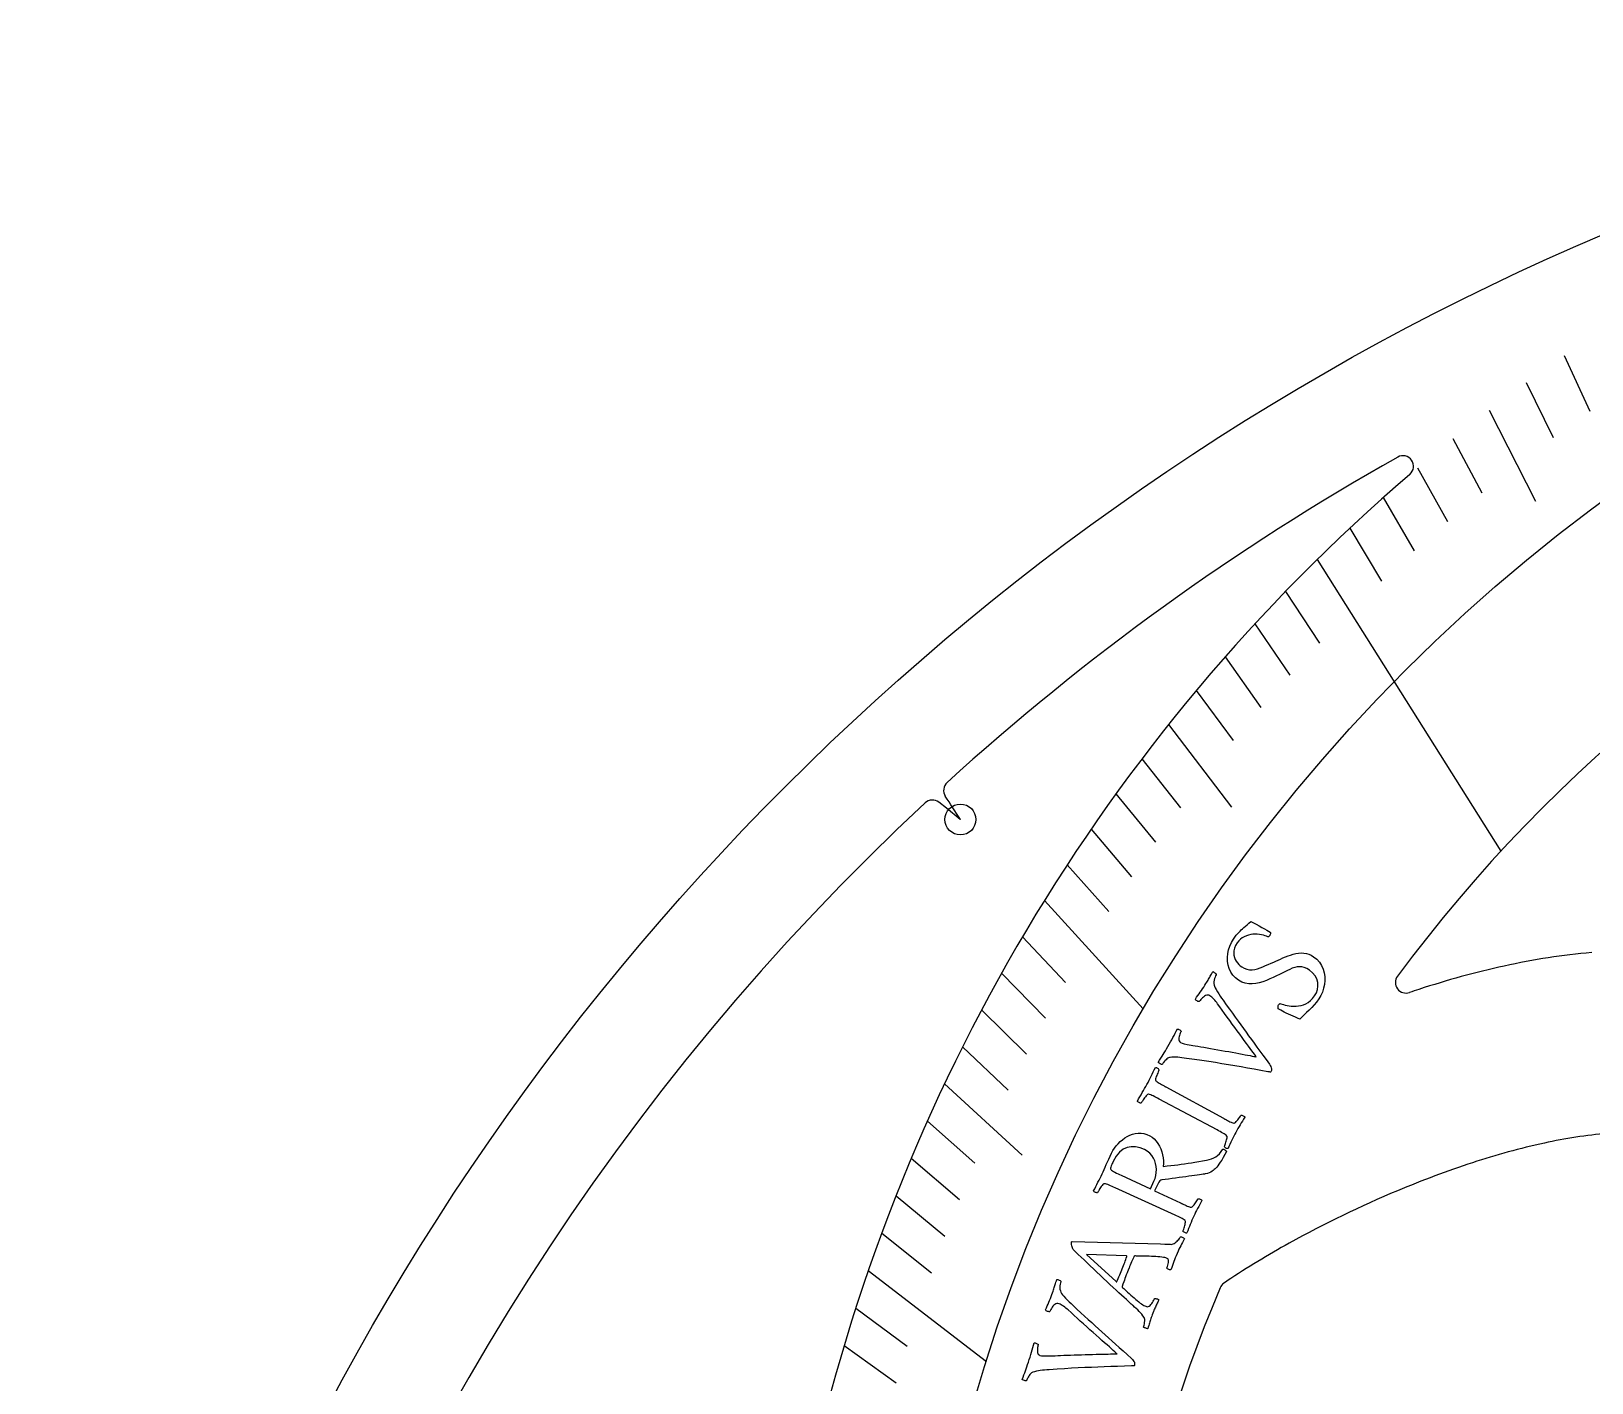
# Model space of a CAD drawing. Header units: millimetres. Extents: x -61 to 61, y -61 to 61.
# Drawn here: x -60.75 to -23.95, y 28.89 to 60.75 of the extents above; entities that cross this region are included whole.
import ezdxf

# ---------------------------------------------------------------- set-up
doc = ezdxf.new("R2010")
doc.units = ezdxf.units.MM
for name, color, linetype in [('CUT_INNER', 6, 'Continuous'), ('CUT_OUTER', 1, 'Continuous'), ('ENGRAVE', 7, 'Continuous'), ('ENGRAVE_FINE', 8, 'Continuous'), ('TEXT', 5, 'Continuous')]:
    doc.layers.add(name, color=color, linetype=linetype)

msp = doc.modelspace()

# ---------------------------------------------------------------- linework, layer by layer
at = {"layer": 'CUT_INNER'}
for points in [[(-38.8377, 42.17), (-38.8415, 42.1727), (-39.1685, 42.4336), (-39.3444, 42.574)], [(-32.5477, 31.2932), (-32.554, 31.2887), (-32.6294, 31.2341)]]:
    msp.add_lwpolyline(points, dxfattribs=at)
for centre, radius, start, end in [((0, 17.3599), 35.4926, 24.83716, 143.49318), ((-0.023, 0.0316), 58.144, 119.351331, 132.296152), ((-28.4006, 50.4938), 0.25, 310.60742, 119.35547), ((-0.0033, 17.3617), 43.3865, 130.59956, 167.86038), ((-38.9833, 42.8546), 0.25, 132.36328, 212.95761), ((-549.0432, -287.9834), 607.7096, 32.9068539, 32.9684868), ((-0.0014, 0.0004), 58.1816, 132.98636, 190.254717), ((-39.5004, 42.3785), 0.25, 51.41739, 133.06641), ((-22.6897, 23.9928), 15.0912, 94.78015, 98.70385), ((-21.3101, 17.5369), 21.6938, 102.52028, 108.02957), ((-22.0966, 20.7442), 18.3923, 98.99847, 102.29429), ((-28.3272, 38.3268), 0.25, 143.61328, 289.26284), ((-26.475, 33.2293), 5.1736, 107.42723, 110.00235), ((-22.6878, 23.8931), 10.9113, 94.66161, 102.58626), ((-21.3067, 17.5035), 17.4484, 102.44053, 108.20815), ((-19.5112, 11.9459), 23.2888, 108.1319, 112.77694), ((-18.5267, 9.5184), 25.9081, 112.70602, 118.98595), ((-20.783, 13.5255), 21.3096, 118.90015, 123.50998), ((-0.0034, 17.3605), 35.4893, 157.17395, 182.72063), ((-32.4828, 31.0317), 0.25, 125.92651, 157.32422)]:
    msp.add_arc(centre, radius, start, end, dxfattribs=at)
at = {"layer": 'CUT_OUTER'}
msp.add_circle((0, 0), 60.75, dxfattribs=at)
at = {"layer": 'ENGRAVE'}
for points in [[(-30.4248, 48.2959), (-26.0931, 41.4198)], [(-36.8574, 40.2563), (-34.5233, 37.707)], [(-41.0089, 31.5366), (-38.2235, 29.3945)]]:
    msp.add_lwpolyline(points, dxfattribs=at)
for centre, radius in [((0, 17.3597), 40.0734), ((-38.8367, 42.1689), 0.3645)]:
    msp.add_circle(centre, radius, dxfattribs=at)
at = {"layer": 'ENGRAVE_FINE'}
for points in [[(-24.5962, 53.1053), (-23.9898, 51.7961)], [(-25.4913, 52.4725), (-24.8601, 51.1732)], [(-26.3663, 51.8203), (-25.2727, 49.6709)], [(-27.2208, 51.1495), (-26.5404, 49.871)], [(-28.0542, 50.4608), (-27.3495, 49.1933)], [(-28.8662, 49.7551), (-28.1375, 48.499)], [(-29.6565, 49.0332), (-28.9039, 47.7889)], [(-31.1708, 47.5441), (-30.3712, 46.3246)], [(-31.8943, 46.7786), (-31.0716, 45.5719)], [(-32.5952, 46.0001), (-31.7496, 44.8067)], [(-33.2732, 45.2095), (-32.405, 44.0298)], [(-33.9283, 44.4076), (-32.4428, 42.4633)], [(-34.5603, 43.5952), (-33.6476, 42.4439)], [(-35.1692, 42.7731), (-34.2347, 41.6365)], [(-35.7551, 41.9421), (-34.7989, 40.8205)], [(-36.3178, 41.1029), (-35.3404, 39.9967)], [(-37.374, 39.4029), (-36.3549, 38.3286)], [(-37.8676, 38.5437), (-36.8282, 37.4857)], [(-38.3385, 37.6792), (-37.279, 36.638)], [(-38.7866, 36.8101), (-37.7074, 35.7859)], [(-39.2122, 35.9372), (-37.3791, 34.2572)], [(-39.6154, 35.061), (-38.4978, 34.0718)], [(-39.9965, 34.1822), (-38.8601, 33.2111)], [(-40.3556, 33.3015), (-39.2009, 32.3486)], [(-40.693, 32.4194), (-39.5202, 31.4851)], [(-41.3037, 30.6535), (-40.0959, 29.7572)], [(-41.5774, 29.7708), (-40.3527, 28.8938)]]:
    msp.add_lwpolyline(points, dxfattribs=at)
at = {"layer": 'TEXT'}
for points in [[(-32.3951, 39.3501), (-32.362, 39.3974), (-32.3303, 39.4395), (-32.3001, 39.4765), (-32.2714, 39.5083), (-32.2428, 39.5373), (-32.213, 39.5661), (-32.1819, 39.5945), (-32.1496, 39.6227), (-32.1148, 39.6525), (-32.0763, 39.6859), (-32.0341, 39.7229), (-31.9881, 39.7634), (-31.9234, 39.7316), (-31.8585, 39.698), (-31.7933, 39.6628), (-31.7279, 39.6259), (-31.6666, 39.5903), (-31.6138, 39.5593), (-31.5696, 39.5328), (-31.5338, 39.5107), (-31.5268, 39.5055), (-31.5232, 39.4974), (-31.5231, 39.4865), (-31.5263, 39.4727), (-31.5314, 39.4584), (-31.5365, 39.446), (-31.5418, 39.4354), (-31.5473, 39.4266), (-31.5553, 39.4168), (-31.564, 39.4092), (-31.5734, 39.4038), (-31.5836, 39.4006), (-31.6155, 39.4159), (-31.6518, 39.4296), (-31.6927, 39.4417), (-31.7381, 39.4522), (-31.7863, 39.4602), (-31.8359, 39.4646), (-31.8868, 39.4655), (-31.9391, 39.4628), (-31.9915, 39.4559), (-32.0429, 39.4441), (-32.0935, 39.4275), (-32.143, 39.406), (-32.1902, 39.3789), (-32.2336, 39.3453), (-32.2731, 39.3052), (-32.3088, 39.2587), (-32.3467, 39.1956), (-32.3733, 39.1349), (-32.3886, 39.0766), (-32.3927, 39.0208), (-32.3879, 38.9678), (-32.3763, 38.918), (-32.3582, 38.8714), (-32.3334, 38.828), (-32.3042, 38.7883), (-32.2727, 38.753), (-32.2389, 38.7219), (-32.2028, 38.6952), (-32.1421, 38.6608), (-32.0811, 38.638), (-32.0197, 38.6267), (-31.9579, 38.6268), (-31.8957, 38.6354), (-31.833, 38.6499), (-31.7696, 38.6701), (-31.7056, 38.6961), (-31.6411, 38.7249), (-31.576, 38.7534), (-31.5105, 38.7817), (-31.4443, 38.8098), (-31.3945, 38.8322), (-31.3421, 38.8556), (-31.2872, 38.88), (-31.2299, 38.9055), (-31.1707, 38.9305), (-31.1106, 38.9536), (-31.0495, 38.9747), (-30.9874, 38.9938), (-30.925, 39.0091), (-30.8627, 39.0187), (-30.8007, 39.0226), (-30.739, 39.0209), (-30.6782, 39.012), (-30.6192, 38.9946), (-30.5619, 38.9687), (-30.5064, 38.9342), (-30.4322, 38.8734), (-30.3706, 38.8049), (-30.3216, 38.7286), (-30.285, 38.6447), (-30.2601, 38.5563), (-30.2464, 38.4663), (-30.2437, 38.3749), (-30.2521, 38.282), (-30.2709, 38.1902), (-30.2995, 38.1024), (-30.3379, 38.0183), (-30.3862, 37.9379), (-30.4379, 37.8659), (-30.4928, 37.798), (-30.5509, 37.7341), (-30.6122, 37.6742), (-30.6732, 37.6175), (-30.7301, 37.5632), (-30.783, 37.5114), (-30.8319, 37.4621), (-30.8837, 37.4832), (-30.9366, 37.5058), (-30.9908, 37.53), (-31.0462, 37.5557), (-31.1004, 37.5816), (-31.1509, 37.6062), (-31.1979, 37.6296), (-31.2412, 37.6516), (-31.2787, 37.6712), (-31.3081, 37.6868), (-31.3296, 37.6987), (-31.3429, 37.7067), (-31.3452, 37.7196), (-31.3465, 37.7328), (-31.3468, 37.7462), (-31.3462, 37.7597), (-31.3443, 37.7731), (-31.3409, 37.7857), (-31.336, 37.7976), (-31.3297, 37.8089), (-31.3197, 37.8204), (-31.3079, 37.8269), (-31.2945, 37.8284), (-31.2793, 37.8248), (-31.2516, 37.8151), (-31.2181, 37.8053), (-31.179, 37.7953), (-31.1341, 37.7851), (-31.0849, 37.7763), (-31.0329, 37.7706), (-30.978, 37.7679), (-30.9203, 37.7682), (-30.8615, 37.7731), (-30.8031, 37.7843), (-30.7453, 37.8019), (-30.688, 37.8257), (-30.6324, 37.8576), (-30.5799, 37.8994), (-30.5304, 37.9511), (-30.4837, 38.0128), (-30.443, 38.0858), (-30.4173, 38.1625), (-30.4066, 38.2429), (-30.4109, 38.3271), (-30.432, 38.41), (-30.4719, 38.4866), (-30.5306, 38.5568), (-30.6081, 38.6206), (-30.6698, 38.6582), (-30.7295, 38.6839), (-30.7872, 38.6978), (-30.843, 38.6997), (-30.8981, 38.6928), (-30.9539, 38.6799), (-31.0102, 38.6611), (-31.0672, 38.6364), (-31.1255, 38.6081), (-31.1857, 38.5784), (-31.2478, 38.5473), (-31.3119, 38.5149), (-31.3858, 38.4802), (-31.4622, 38.4455), (-31.541, 38.4108), (-31.6221, 38.376), (-31.7046, 38.3448), (-31.7875, 38.3207), (-31.8709, 38.3038), (-31.9548, 38.294), (-32.0379, 38.2947), (-32.1191, 38.3094), (-32.1985, 38.338), (-32.2758, 38.3807), (-32.3506, 38.4373), (-32.4129, 38.5016), (-32.4627, 38.5736), (-32.4998, 38.6534), (-32.525, 38.7382), (-32.5387, 38.8253), (-32.5411, 38.9148), (-32.532, 39.0064), (-32.5123, 39.0975), (-32.4829, 39.1852), (-32.4439, 39.2694), (-32.3951, 39.3501)], [(-33.9423, 36.8177), (-33.9119, 36.8714), (-33.8824, 36.9245), (-33.854, 36.9772), (-33.8266, 37.0293), (-33.7996, 37.0808), (-33.7727, 37.1318), (-33.7457, 37.1822), (-33.7187, 37.232), (-33.7091, 37.2302), (-33.6971, 37.2255), (-33.6828, 37.218), (-33.666, 37.2077), (-33.6505, 37.1968), (-33.6398, 37.1872), (-33.6339, 37.1791), (-33.6329, 37.1724), (-33.6376, 37.1633), (-33.6439, 37.1491), (-33.6518, 37.13), (-33.6612, 37.1058), (-33.6704, 37.0791), (-33.6777, 37.052), (-33.6829, 37.0246), (-33.6861, 36.9969), (-33.6853, 36.9709), (-33.6782, 36.9486), (-33.665, 36.93), (-33.6455, 36.915), (-33.6108, 36.8999), (-33.558, 36.8843), (-33.4872, 36.8681), (-33.3984, 36.8514), (-33.3518, 36.8435), (-33.298, 36.8344), (-33.2371, 36.8242), (-33.169, 36.8127), (-33.0956, 36.8002), (-33.0186, 36.7868), (-32.9381, 36.7726), (-32.8539, 36.7576), (-32.768, 36.7421), (-32.682, 36.7268), (-32.5959, 36.7115), (-32.5097, 36.6963), (-32.4253, 36.6813), (-32.3445, 36.6666), (-32.2672, 36.6523), (-32.1934, 36.6383), (-32.1248, 36.6251), (-32.0627, 36.6131), (-32.0072, 36.6023), (-31.9584, 36.5926), (-31.918, 36.5846), (-31.8879, 36.5788), (-31.8683, 36.5752), (-31.8589, 36.5738), (-31.8668, 36.5853), (-31.8815, 36.6057), (-31.9029, 36.6352), (-31.9312, 36.6737), (-31.965, 36.7195), (-32.0032, 36.771), (-32.0458, 36.8283), (-32.0928, 36.8914), (-32.1431, 36.9592), (-32.1959, 37.0304), (-32.2511, 37.1053), (-32.3087, 37.1838), (-32.3676, 37.2644), (-32.4269, 37.3457), (-32.4865, 37.4278), (-32.5465, 37.5105), (-32.6057, 37.5924), (-32.663, 37.672), (-32.7184, 37.7492), (-32.772, 37.824), (-32.7924, 37.852), (-32.814, 37.8797), (-32.8369, 37.9071), (-32.8611, 37.9342), (-32.8854, 37.9594), (-32.9086, 37.981), (-32.9307, 37.9991), (-32.9518, 38.0137), (-32.9771, 38.0258), (-33.0028, 38.0303), (-33.0288, 38.0273), (-33.0552, 38.0168), (-33.0809, 38.0015), (-33.1052, 37.9841), (-33.128, 37.9646), (-33.1493, 37.943), (-33.1681, 37.922), (-33.1833, 37.9042), (-33.1948, 37.8895), (-33.2027, 37.878), (-33.2113, 37.8754), (-33.2227, 37.8767), (-33.2368, 37.882), (-33.2536, 37.8912), (-33.2698, 37.9024), (-33.282, 37.9133), (-33.2903, 37.9241), (-33.2945, 37.9347), (-33.2656, 37.9777), (-33.2372, 38.0193), (-33.2093, 38.0595), (-33.1819, 38.0983), (-33.1547, 38.1372), (-33.1272, 38.1777), (-33.0996, 38.2197), (-33.0716, 38.2633), (-33.049, 38.2992), (-33.0291, 38.3313), (-33.0118, 38.3596), (-32.9971, 38.3841), (-32.984, 38.4067), (-32.9711, 38.4292), (-32.9586, 38.4516), (-32.9463, 38.474), (-32.9335, 38.4975), (-32.919, 38.5234), (-32.9029, 38.5518), (-32.8853, 38.5827), (-32.8757, 38.5803), (-32.8639, 38.5747), (-32.8497, 38.5658), (-32.8332, 38.5537), (-32.8179, 38.5412), (-32.8077, 38.5314), (-32.8023, 38.5243), (-32.802, 38.5197), (-32.8093, 38.5061), (-32.8188, 38.485), (-32.8304, 38.4562), (-32.844, 38.4199), (-32.8556, 38.3803), (-32.861, 38.3416), (-32.8602, 38.3039), (-32.8533, 38.2672), (-32.8436, 38.2389), (-32.8273, 38.2032), (-32.8044, 38.1601), (-32.7747, 38.1098), (-32.7418, 38.0569), (-32.7088, 38.0061), (-32.6759, 37.9574), (-32.643, 37.9107), (-32.5666, 37.8029), (-32.4932, 37.6999), (-32.4228, 37.6016), (-32.3553, 37.508), (-32.29, 37.4175), (-32.2259, 37.3286), (-32.1629, 37.2413), (-32.1012, 37.1554), (-32.0393, 37.0697), (-31.9761, 36.9825), (-31.9115, 36.8939), (-31.8455, 36.8039), (-31.7771, 36.7107), (-31.7052, 36.6124), (-31.6297, 36.509), (-31.5506, 36.4007), (-31.5305, 36.371), (-31.5155, 36.3437), (-31.5056, 36.3187), (-31.5008, 36.2959), (-31.5, 36.2751), (-31.5022, 36.2557), (-31.5072, 36.2379), (-31.5151, 36.2215), (-31.5191, 36.2177), (-31.5255, 36.216), (-31.5342, 36.2161), (-31.5452, 36.2182), (-31.5568, 36.2209), (-31.5669, 36.2227), (-31.5757, 36.2237), (-31.5831, 36.2238), (-31.7502, 36.2542), (-31.9119, 36.2833), (-32.068, 36.3109), (-32.2187, 36.3372), (-32.3672, 36.3627), (-32.5172, 36.3881), (-32.6685, 36.4132), (-32.8212, 36.4381), (-32.9788, 36.463), (-33.1448, 36.4881), (-33.3191, 36.5134), (-33.5019, 36.5387), (-33.5579, 36.5465), (-33.6115, 36.5532), (-33.6624, 36.5586), (-33.7109, 36.5628), (-33.7576, 36.5653), (-33.8033, 36.5659), (-33.8479, 36.5645), (-33.8916, 36.561), (-33.9097, 36.5579), (-33.9284, 36.5507), (-33.9479, 36.5394), (-33.968, 36.5241), (-33.9878, 36.5065), (-34.0063, 36.4884), (-34.0234, 36.4698), (-34.0392, 36.4507), (-34.0531, 36.4325), (-34.0647, 36.4166), (-34.0739, 36.403), (-34.0807, 36.3917), (-34.0843, 36.3917), (-34.0931, 36.3953), (-34.1072, 36.4023), (-34.1265, 36.4128), (-34.1458, 36.4238), (-34.1597, 36.4324), (-34.1684, 36.4387), (-34.1717, 36.4425), (-34.139, 36.4968), (-34.1088, 36.546), (-34.0811, 36.5903), (-34.0559, 36.6295), (-34.0308, 36.6688), (-34.0035, 36.7132), (-33.974, 36.7629), (-33.9423, 36.8177)], [(-34.4393, 35.9238), (-34.413, 35.9733), (-34.3876, 36.0224), (-34.363, 36.0712), (-34.3394, 36.1196), (-34.3158, 36.1683), (-34.2913, 36.218), (-34.266, 36.2686), (-34.2398, 36.3201), (-34.2288, 36.3216), (-34.2164, 36.3199), (-34.2027, 36.315), (-34.1876, 36.3067), (-34.1733, 36.297), (-34.1621, 36.2876), (-34.1538, 36.2784), (-34.1486, 36.2696), (-34.1551, 36.2571), (-34.1634, 36.2401), (-34.1733, 36.2184), (-34.185, 36.1922), (-34.197, 36.1639), (-34.2079, 36.1362), (-34.2176, 36.1089), (-34.2263, 36.0821), (-34.2324, 36.0579), (-34.2345, 36.038), (-34.2326, 36.0226), (-34.2267, 36.0117), (-34.2116, 35.9975), (-34.1935, 35.9831), (-34.1724, 35.9685), (-34.1482, 35.9535), (-34.1219, 35.9382), (-34.0942, 35.9224), (-34.0651, 35.9062), (-34.0348, 35.8896), (-34.0299, 35.8869), (-34.025, 35.8842), (-34.0201, 35.8815), (-34.0152, 35.8789), (-34.0103, 35.8762), (-34.0054, 35.8735), (-34.0005, 35.8709), (-33.9956, 35.8682), (-32.6331, 35.1264), (-32.6282, 35.1238), (-32.6233, 35.1211), (-32.6184, 35.1184), (-32.6135, 35.1158), (-32.6086, 35.1131), (-32.6037, 35.1104), (-32.5988, 35.1078), (-32.5939, 35.1051), (-32.5635, 35.0887), (-32.5345, 35.0733), (-32.5067, 35.0588), (-32.4803, 35.0453), (-32.4554, 35.0335), (-32.4322, 35.0238), (-32.4107, 35.0164), (-32.3909, 35.0112), (-32.3798, 35.0125), (-32.3666, 35.0189), (-32.3511, 35.0303), (-32.3334, 35.0467), (-32.3148, 35.0663), (-32.2968, 35.0872), (-32.2794, 35.1095), (-32.2626, 35.1331), (-32.2474, 35.1556), (-32.235, 35.1744), (-32.2255, 35.1895), (-32.2187, 35.2009), (-32.2086, 35.2009), (-32.1966, 35.1986), (-32.1828, 35.1939), (-32.167, 35.1869), (-32.152, 35.1784), (-32.1404, 35.1696), (-32.1323, 35.1602), (-32.1276, 35.1505), (-32.157, 35.1048), (-32.1855, 35.0599), (-32.2133, 35.016), (-32.2402, 34.9728), (-32.2665, 34.9296), (-32.2926, 34.8854), (-32.3182, 34.8403), (-32.3435, 34.7941), (-32.3675, 34.7487), (-32.3911, 34.7026), (-32.4142, 34.6557), (-32.4368, 34.608), (-32.4592, 34.5597), (-32.4815, 34.5108), (-32.5037, 34.4614), (-32.5259, 34.4114), (-32.5366, 34.41), (-32.5489, 34.4116), (-32.5627, 34.4164), (-32.578, 34.4243), (-32.5925, 34.4336), (-32.6041, 34.4426), (-32.6126, 34.4513), (-32.6182, 34.4598), (-32.6123, 34.4717), (-32.6049, 34.488), (-32.596, 34.5086), (-32.5856, 34.5337), (-32.5751, 34.5608), (-32.5659, 34.588), (-32.558, 34.615), (-32.5515, 34.642), (-32.5472, 34.6663), (-32.5463, 34.6854), (-32.5487, 34.6992), (-32.5544, 34.7078), (-32.5724, 34.7249), (-32.5941, 34.742), (-32.6194, 34.7593), (-32.6483, 34.7767), (-32.6798, 34.7944), (-32.7125, 34.8125), (-32.7466, 34.8311), (-32.7821, 34.8501), (-34.1507, 35.5803), (-34.1864, 35.5992), (-34.2211, 35.6173), (-34.2549, 35.6347), (-34.2878, 35.6513), (-34.3192, 35.666), (-34.3482, 35.6775), (-34.3749, 35.6858), (-34.3994, 35.6911), (-34.4111, 35.6914), (-34.4246, 35.6853), (-34.44, 35.6728), (-34.4572, 35.6538), (-34.4752, 35.6311), (-34.4928, 35.6074), (-34.5102, 35.5827), (-34.5273, 35.557), (-34.5428, 35.5328), (-34.5554, 35.5126), (-34.5651, 35.4964), (-34.572, 35.4841), (-34.5822, 35.4836), (-34.5944, 35.4854), (-34.6084, 35.4896), (-34.6244, 35.4962), (-34.6396, 35.5043), (-34.6513, 35.513), (-34.6595, 35.5224), (-34.6642, 35.5324), (-34.6354, 35.583), (-34.6066, 35.6329), (-34.5778, 35.6823), (-34.5488, 35.731), (-34.5203, 35.7794), (-34.4925, 35.8277), (-34.4655, 35.8758), (-34.4393, 35.9238)], [(-35.272, 34.3055), (-35.2416, 34.3627), (-35.2061, 34.4184), (-35.1656, 34.4727), (-35.1199, 34.5256), (-35.0701, 34.5754), (-35.0173, 34.6207), (-34.9614, 34.6613), (-34.9025, 34.6974), (-34.8411, 34.7276), (-34.7779, 34.7504), (-34.7127, 34.766), (-34.6457, 34.7743), (-34.5776, 34.774), (-34.509, 34.7636), (-34.4399, 34.7433), (-34.3704, 34.713), (-34.3148, 34.6797), (-34.2643, 34.6386), (-34.2186, 34.5896), (-34.178, 34.5328), (-34.1426, 34.4707), (-34.1127, 34.4056), (-34.0884, 34.3377), (-34.0696, 34.2668), (-34.0567, 34.1955), (-34.05, 34.126), (-34.0495, 34.0584), (-34.0553, 33.9927), (-33.9636, 34.0018), (-33.8753, 34.0112), (-33.7904, 34.0211), (-33.7088, 34.0314), (-33.6288, 34.0423), (-33.5486, 34.054), (-33.4683, 34.0664), (-33.3877, 34.0796), (-33.3049, 34.0936), (-33.2177, 34.1082), (-33.1262, 34.1236), (-33.0304, 34.1396), (-32.969, 34.1526), (-32.9127, 34.1699), (-32.8614, 34.1915), (-32.8152, 34.2174), (-32.7722, 34.2497), (-32.7304, 34.2906), (-32.6898, 34.3401), (-32.6504, 34.3982), (-32.6396, 34.3992), (-32.6272, 34.3964), (-32.6132, 34.3896), (-32.5975, 34.3788), (-32.5828, 34.3673), (-32.5716, 34.3581), (-32.5639, 34.3512), (-32.5597, 34.3467), (-32.6, 34.2711), (-32.6381, 34.2028), (-32.674, 34.1419), (-32.7079, 34.0884), (-32.7391, 34.0422), (-32.7674, 34.0034), (-32.7925, 33.972), (-32.8147, 33.948), (-32.8313, 33.9339), (-32.8515, 33.9174), (-32.8751, 33.8986), (-32.9023, 33.8775), (-32.9339, 33.8567), (-32.9709, 33.8392), (-33.0133, 33.8247), (-33.0611, 33.8135), (-33.0835, 33.8097), (-33.1142, 33.805), (-33.1531, 33.7992), (-33.2004, 33.7923), (-33.2545, 33.7846), (-33.314, 33.7765), (-33.3789, 33.7678), (-33.4493, 33.7585), (-33.5236, 33.7487), (-33.6004, 33.7384), (-33.6797, 33.7277), (-33.7615, 33.7164), (-33.8441, 33.705), (-33.9257, 33.6941), (-34.0063, 33.6834), (-34.0858, 33.6732), (-34.1114, 33.6651), (-34.1347, 33.6486), (-34.1558, 33.6238), (-34.1746, 33.5906), (-34.2565, 33.4172), (-33.6434, 33.1298), (-33.6384, 33.1274), (-33.6333, 33.1251), (-33.6283, 33.1227), (-33.6232, 33.1203), (-33.6182, 33.118), (-33.6131, 33.1156), (-33.6081, 33.1132), (-33.603, 33.1109), (-33.5717, 33.0963), (-33.5418, 33.0827), (-33.5132, 33.0699), (-33.486, 33.0581), (-33.4604, 33.0477), (-33.4367, 33.0395), (-33.4148, 33.0334), (-33.3947, 33.0294), (-33.3837, 33.0314), (-33.3709, 33.0385), (-33.3561, 33.0508), (-33.3394, 33.0682), (-33.3221, 33.0889), (-33.3054, 33.1109), (-33.2894, 33.1342), (-33.274, 33.1588), (-33.2602, 33.1821), (-33.249, 33.2016), (-33.2403, 33.2173), (-33.2343, 33.2291), (-33.2242, 33.2297), (-33.2121, 33.2281), (-33.198, 33.2243), (-33.1818, 33.2182), (-33.1663, 33.2107), (-33.1542, 33.2025), (-33.1456, 33.1937), (-33.1403, 33.1842), (-33.1669, 33.1369), (-33.1927, 33.0904), (-33.2177, 33.0448), (-33.242, 33.0001), (-33.2657, 32.9554), (-33.289, 32.9097), (-33.3119, 32.8631), (-33.3344, 32.8155), (-33.3556, 32.7688), (-33.3764, 32.7213), (-33.3966, 32.6731), (-33.4163, 32.6241), (-33.4357, 32.5745), (-33.455, 32.5244), (-33.4743, 32.4737), (-33.4934, 32.4226), (-33.504, 32.4205), (-33.5163, 32.4214), (-33.5304, 32.4253), (-33.5461, 32.4322), (-33.5612, 32.4406), (-33.5733, 32.449), (-33.5823, 32.4572), (-33.5884, 32.4653), (-33.5832, 32.4775), (-33.5769, 32.4942), (-33.5692, 32.5154), (-33.5603, 32.541), (-33.5515, 32.5687), (-33.5439, 32.5964), (-33.5377, 32.6238), (-33.5328, 32.6511), (-33.53, 32.6757), (-33.5302, 32.6948), (-33.5334, 32.7085), (-33.5396, 32.7167), (-33.5587, 32.7326), (-33.5814, 32.7485), (-33.6077, 32.7642), (-33.6376, 32.7798), (-33.67, 32.7955), (-33.7038, 32.8117), (-33.739, 32.8282), (-33.7755, 32.845), (-35.1872, 33.488), (-35.2239, 33.5047), (-35.2597, 33.5207), (-35.2945, 33.536), (-35.3284, 33.5506), (-35.3605, 33.5634), (-35.3902, 33.5731), (-35.4174, 33.5798), (-35.4421, 33.5836), (-35.4538, 33.5832), (-35.467, 33.5763), (-35.4815, 33.5628), (-35.4976, 33.5429), (-35.5141, 33.5192), (-35.5301, 33.4948), (-35.5458, 33.4697), (-35.5609, 33.4438), (-35.5746, 33.4195), (-35.5857, 33.3991), (-35.5943, 33.3827), (-35.6003, 33.3701), (-35.6105, 33.369), (-35.6227, 33.3701), (-35.637, 33.3734), (-35.6534, 33.379), (-35.669, 33.3862), (-35.6812, 33.3942), (-35.69, 33.4031), (-35.6953, 33.4128), (-35.6697, 33.4649), (-35.6441, 33.5161), (-35.6185, 33.5666), (-35.5929, 33.6162), (-35.5677, 33.6655), (-35.5431, 33.7148), (-35.5192, 33.7641), (-35.496, 33.8135), (-35.472, 33.8657), (-35.4474, 33.9201), (-35.4222, 33.9766), (-35.3964, 34.0353), (-35.3691, 34.097), (-35.3393, 34.1626), (-35.3069, 34.2321), (-35.272, 34.3055)], [(-34.496, 34.3866), (-34.6016, 34.4295), (-34.705, 34.4528), (-34.8061, 34.4563), (-34.905, 34.4399), (-34.9992, 34.3992), (-35.0859, 34.3295), (-35.1652, 34.231), (-35.2366, 34.1036), (-35.2448, 34.0856), (-35.2546, 34.0633), (-35.266, 34.0366), (-35.2788, 34.0056), (-35.2896, 33.9752), (-35.2946, 33.9503), (-35.2938, 33.9311), (-35.2874, 33.9175), (-35.2725, 33.9029), (-35.2517, 33.8874), (-35.2249, 33.871), (-35.192, 33.8536), (-35.1561, 33.8358), (-35.1198, 33.8181), (-35.0832, 33.8006), (-35.0463, 33.7832), (-34.3575, 33.4645), (-34.2738, 33.6419), (-34.2471, 33.7076), (-34.2282, 33.7753), (-34.2173, 33.845), (-34.2142, 33.9168), (-34.2193, 33.9885), (-34.2326, 34.0577), (-34.2543, 34.1245), (-34.2843, 34.189), (-34.3232, 34.2489), (-34.3714, 34.3018), (-34.429, 34.3477), (-34.496, 34.3866)], [(-34.7661, 30.7111), (-34.7707, 30.7152), (-34.7842, 30.7275), (-34.8069, 30.7479), (-34.8386, 30.7767), (-34.878, 30.8124), (-34.9239, 30.8539), (-34.9763, 30.9012), (-35.0351, 30.9544), (-35.0987, 31.0124), (-35.1657, 31.074), (-35.2359, 31.1393), (-35.3093, 31.2084), (-35.385, 31.2798), (-35.4617, 31.3521), (-35.5395, 31.4253), (-35.6184, 31.4994), (-35.697, 31.5734), (-35.7738, 31.6461), (-35.8487, 31.7175), (-35.922, 31.7876), (-35.992, 31.8551), (-36.0577, 31.9186), (-36.1189, 31.9782), (-36.1756, 32.0337), (-36.1861, 32.0488), (-36.1956, 32.0686), (-36.2043, 32.0929), (-36.2121, 32.1219), (-36.2178, 32.1509), (-36.2204, 32.1752), (-36.2199, 32.1949), (-36.2163, 32.2098), (-36.2149, 32.213), (-36.2135, 32.2155), (-36.2122, 32.2172), (-36.2109, 32.2181), (-36.2094, 32.2189), (-36.2075, 32.2204), (-36.205, 32.2224), (-36.2021, 32.225), (-34.1196, 32.1651), (-34.0173, 32.1601), (-33.9407, 32.1566), (-33.8897, 32.1547), (-33.8645, 32.1545), (-33.8418, 32.157), (-33.8187, 32.164), (-33.7951, 32.1756), (-33.771, 32.1917), (-33.7477, 32.2104), (-33.7262, 32.23), (-33.7067, 32.2504), (-33.689, 32.2716), (-33.674, 32.2914), (-33.6625, 32.3074), (-33.6543, 32.3197), (-33.6496, 32.3283), (-33.6375, 32.3296), (-33.6239, 32.3278), (-33.6089, 32.3229), (-33.5925, 32.3149), (-33.5772, 32.306), (-33.5655, 32.2988), (-33.5575, 32.2933), (-33.553, 32.2893), (-33.5772, 32.2436), (-33.6001, 32.2003), (-33.6215, 32.1594), (-33.6416, 32.1209), (-33.6615, 32.0815), (-33.6824, 32.0381), (-33.7042, 31.9906), (-33.7269, 31.939), (-33.7502, 31.8842), (-33.7706, 31.834), (-33.7883, 31.7883), (-33.8032, 31.7472), (-33.8176, 31.7058), (-33.8338, 31.6595), (-33.8517, 31.6083), (-33.8714, 31.5521), (-33.882, 31.5497), (-33.8943, 31.5503), (-33.9085, 31.5539), (-33.9244, 31.5604), (-33.9396, 31.5686), (-33.9516, 31.5772), (-33.9604, 31.5863), (-33.9661, 31.5957), (-33.9596, 31.6133), (-33.9528, 31.6358), (-33.9457, 31.6631), (-33.9383, 31.6952), (-33.9324, 31.7275), (-33.9296, 31.7552), (-33.93, 31.7783), (-33.9337, 31.7967), (-33.9393, 31.8061), (-33.9482, 31.8149), (-33.9604, 31.823), (-33.9758, 31.8306), (-33.9945, 31.837), (-34.0197, 31.8428), (-34.0514, 31.8482), (-34.0896, 31.8531), (-34.1326, 31.8574), (-34.1786, 31.8613), (-34.2275, 31.8647), (-34.2795, 31.8675), (-34.3326, 31.8698), (-34.3851, 31.8719), (-34.437, 31.8736), (-34.4883, 31.8751), (-34.537, 31.8762), (-34.5812, 31.8772), (-34.6209, 31.8781), (-34.6561, 31.8788), (-34.685, 31.8794), (-34.7056, 31.8798), (-34.718, 31.8801), (-34.7221, 31.8801), (-34.7227, 31.8799), (-34.7246, 31.8791), (-34.7276, 31.8779), (-34.7319, 31.8761), (-34.7363, 31.8739), (-34.7399, 31.8713), (-34.7426, 31.8684), (-34.7445, 31.8652), (-34.7575, 31.8384), (-34.7712, 31.8084), (-34.7857, 31.7751), (-34.8011, 31.7387), (-34.8165, 31.7013), (-34.8314, 31.6652), (-34.8457, 31.6303), (-34.8594, 31.5968), (-34.8629, 31.5881), (-34.8664, 31.5794), (-34.87, 31.5708), (-34.8735, 31.5621), (-34.8769, 31.5537), (-34.8802, 31.5456), (-34.8833, 31.5381), (-34.8862, 31.5309), (-34.9064, 31.4808), (-34.9247, 31.4345), (-34.9412, 31.3919), (-34.9559, 31.3532), (-34.9703, 31.3136), (-34.9861, 31.2686), (-35.0033, 31.218), (-35.0218, 31.162), (-35.0223, 31.1599), (-35.0222, 31.1571), (-35.0217, 31.1536), (-35.0207, 31.1495), (-35.0197, 31.1455), (-35.0189, 31.1427), (-35.0184, 31.141), (-35.0183, 31.1405), (-35.0146, 31.1371), (-35.0035, 31.1271), (-34.9851, 31.1105), (-34.9593, 31.0872), (-34.9284, 31.0593), (-34.8948, 31.0288), (-34.8584, 30.9958), (-34.8192, 30.9603), (-34.7792, 30.9244), (-34.7402, 30.8902), (-34.7024, 30.8577), (-34.6656, 30.8269), (-34.6294, 30.7966), (-34.5957, 30.7705), (-34.5643, 30.7486), (-34.5352, 30.7308), (-34.5087, 30.7163), (-34.4848, 30.7039), (-34.4635, 30.6938), (-34.4449, 30.686), (-34.4255, 30.6823), (-34.4055, 30.686), (-34.3849, 30.6971), (-34.3636, 30.7155), (-34.343, 30.7381), (-34.3241, 30.762), (-34.3069, 30.787), (-34.2915, 30.8132), (-34.2785, 30.8374), (-34.2684, 30.8567), (-34.2613, 30.871), (-34.2571, 30.8803), (-34.2506, 30.8814), (-34.2405, 30.8806), (-34.2269, 30.8779), (-34.2098, 30.8734), (-34.1925, 30.8678), (-34.1779, 30.8618), (-34.1663, 30.8555), (-34.1576, 30.8488), (-34.1716, 30.8184), (-34.1846, 30.7903), (-34.1967, 30.7646), (-34.2079, 30.7411), (-34.2186, 30.7188), (-34.2293, 30.6966), (-34.24, 30.6743), (-34.2506, 30.652), (-34.2617, 30.6278), (-34.2738, 30.5998), (-34.2868, 30.568), (-34.3008, 30.5324), (-34.3144, 30.4963), (-34.3263, 30.463), (-34.3367, 30.4325), (-34.3455, 30.4048), (-34.3535, 30.3785), (-34.3614, 30.3523), (-34.3694, 30.326), (-34.3773, 30.2997), (-34.3858, 30.2717), (-34.3956, 30.2403), (-34.4067, 30.2055), (-34.4189, 30.1672), (-34.4254, 30.1662), (-34.4352, 30.1674), (-34.4485, 30.1709), (-34.4651, 30.1766), (-34.482, 30.1833), (-34.4963, 30.1901), (-34.5078, 30.1968), (-34.5166, 30.2035), (-34.5108, 30.222), (-34.505, 30.2466), (-34.4991, 30.2772), (-34.4931, 30.314), (-34.4895, 30.3511), (-34.4905, 30.383), (-34.4963, 30.4095), (-34.5068, 30.4307), (-34.5314, 30.4684), (-34.5587, 30.5049), (-34.5886, 30.5403), (-34.6212, 30.5745), (-34.6557, 30.6083), (-34.6914, 30.6423), (-34.7282, 30.6766), (-34.7661, 30.7111)], [(-35.861, 31.9186), (-35.1651, 31.275), (-35.1647, 31.275), (-35.1632, 31.2748), (-35.1609, 31.2745), (-35.1575, 31.274), (-35.1541, 31.2738), (-35.1515, 31.2742), (-35.1496, 31.2751), (-35.1485, 31.2765), (-35.1331, 31.3107), (-35.1166, 31.3482), (-35.0989, 31.3891), (-35.0801, 31.4333), (-35.0617, 31.4769), (-35.0453, 31.5159), (-35.0309, 31.5505), (-35.0186, 31.5806), (-35.0029, 31.6198), (-34.9884, 31.6571), (-34.9752, 31.6926), (-34.9631, 31.7264), (-34.9513, 31.76), (-34.9388, 31.7951), (-34.9256, 31.8317), (-34.9118, 31.8698), (-34.9111, 31.8732), (-34.9116, 31.8764), (-34.9135, 31.8793), (-34.9168, 31.8821), (-34.9202, 31.8844), (-34.9227, 31.8861), (-34.9242, 31.8871), (-34.9247, 31.8874)], [(-37.2316, 29.3804), (-37.2129, 29.4393), (-37.1951, 29.4974), (-37.1782, 29.5548), (-37.1621, 29.6114), (-37.1464, 29.6674), (-37.1306, 29.7228), (-37.1146, 29.7777), (-37.0985, 29.8321), (-37.0887, 29.8323), (-37.076, 29.8302), (-37.0605, 29.8258), (-37.042, 29.8192), (-37.0245, 29.8117), (-37.0121, 29.8046), (-37.0046, 29.7978), (-37.0022, 29.7915), (-37.0049, 29.7816), (-37.0082, 29.7664), (-37.0119, 29.7461), (-37.0162, 29.7205), (-37.0197, 29.6924), (-37.0211, 29.6644), (-37.0206, 29.6365), (-37.018, 29.6088), (-37.0118, 29.5835), (-37.0003, 29.5631), (-36.9835, 29.5477), (-36.9614, 29.5371), (-36.9243, 29.5294), (-36.8694, 29.525), (-36.7968, 29.5239), (-36.7065, 29.5259), (-36.6592, 29.5278), (-36.6047, 29.5301), (-36.543, 29.5326), (-36.474, 29.5354), (-36.3996, 29.5384), (-36.3215, 29.5412), (-36.2398, 29.544), (-36.1544, 29.5467), (-36.0671, 29.5493), (-35.9798, 29.5521), (-35.8924, 29.5549), (-35.8049, 29.5578), (-35.7192, 29.5606), (-35.6371, 29.5629), (-35.5585, 29.5649), (-35.4834, 29.5665), (-35.4135, 29.5678), (-35.3503, 29.5689), (-35.2938, 29.5697), (-35.244, 29.5704), (-35.2028, 29.571), (-35.1723, 29.5715), (-35.1523, 29.572), (-35.1429, 29.5725), (-35.1529, 29.5822), (-35.1715, 29.5991), (-35.1986, 29.6235), (-35.2342, 29.6553), (-35.2767, 29.6932), (-35.3248, 29.7357), (-35.3783, 29.783), (-35.4373, 29.835), (-35.5006, 29.8908), (-35.5669, 29.9497), (-35.6364, 30.0115), (-35.709, 30.0764), (-35.7833, 30.1431), (-35.8581, 30.2104), (-35.9334, 30.2783), (-36.0092, 30.3469), (-36.084, 30.4148), (-36.1565, 30.4808), (-36.2268, 30.5449), (-36.2947, 30.607), (-36.3204, 30.6302), (-36.3473, 30.6528), (-36.3753, 30.6749), (-36.4046, 30.6964), (-36.4336, 30.716), (-36.4608, 30.7324), (-36.4861, 30.7455), (-36.5097, 30.7555), (-36.5371, 30.762), (-36.5631, 30.7611), (-36.588, 30.7528), (-36.6115, 30.7371), (-36.6336, 30.7168), (-36.6537, 30.6947), (-36.672, 30.671), (-36.6884, 30.6455), (-36.7025, 30.621), (-36.7136, 30.6004), (-36.7219, 30.5837), (-36.7272, 30.5708), (-36.7351, 30.5664), (-36.7465, 30.5653), (-36.7614, 30.5676), (-36.7798, 30.5732), (-36.7979, 30.5807), (-36.8121, 30.5889), (-36.8224, 30.5978), (-36.8288, 30.6073), (-36.8093, 30.6554), (-36.7901, 30.7019), (-36.7711, 30.747), (-36.7524, 30.7906), (-36.7338, 30.8343), (-36.7153, 30.8796), (-36.6969, 30.9264), (-36.6786, 30.9748), (-36.6639, 31.0146), (-36.6511, 31.0502), (-36.64, 31.0814), (-36.6307, 31.1085), (-36.6225, 31.1333), (-36.6146, 31.158), (-36.6069, 31.1825), (-36.5996, 31.2069), (-36.5919, 31.2325), (-36.5831, 31.2609), (-36.5732, 31.292), (-36.5623, 31.3259), (-36.5525, 31.3255), (-36.5397, 31.3224), (-36.524, 31.3167), (-36.5053, 31.3082), (-36.4879, 31.2992), (-36.4758, 31.2918), (-36.4691, 31.2858), (-36.4678, 31.2814), (-36.4722, 31.2666), (-36.4771, 31.244), (-36.4825, 31.2135), (-36.4883, 31.1751), (-36.4914, 31.134), (-36.4887, 31.095), (-36.4802, 31.0583), (-36.4658, 31.0238), (-36.4505, 30.9981), (-36.4271, 30.9665), (-36.3958, 30.9292), (-36.3564, 30.8861), (-36.3132, 30.8411), (-36.2705, 30.7982), (-36.2282, 30.7573), (-36.1864, 30.7185), (-36.0894, 30.6288), (-35.9962, 30.5432), (-35.907, 30.4616), (-35.8217, 30.384), (-35.7391, 30.3089), (-35.6579, 30.2352), (-35.5783, 30.1627), (-35.5001, 30.0915), (-35.4218, 30.0204), (-35.342, 29.9482), (-35.2604, 29.8748), (-35.1773, 29.8004), (-35.0911, 29.7234), (-35.0004, 29.6421), (-34.9052, 29.5566), (-34.8054, 29.4669), (-34.7796, 29.4421), (-34.7593, 29.4184), (-34.7444, 29.396), (-34.735, 29.3747), (-34.73, 29.3545), (-34.728, 29.3351), (-34.7293, 29.3166), (-34.7336, 29.2989), (-34.7367, 29.2944), (-34.7426, 29.2914), (-34.7511, 29.2897), (-34.7624, 29.2895), (-34.7743, 29.2897), (-34.7846, 29.2894), (-34.7934, 29.2885), (-34.8006, 29.2871), (-34.9704, 29.2824), (-35.1346, 29.2773), (-35.2931, 29.2721), (-35.4459, 29.2667), (-35.5965, 29.261), (-35.7485, 29.2548), (-35.9017, 29.2481), (-36.0563, 29.2409), (-36.2156, 29.2327), (-36.3832, 29.2229), (-36.559, 29.2116), (-36.7431, 29.1985), (-36.7995, 29.1946), (-36.8532, 29.1901), (-36.9043, 29.1848), (-36.9525, 29.1789), (-36.9987, 29.1718), (-37.0436, 29.1629), (-37.087, 29.1522), (-37.129, 29.1398), (-37.146, 29.133), (-37.1629, 29.1221), (-37.1796, 29.1071), (-37.1961, 29.0879), (-37.2118, 29.0666), (-37.2262, 29.045), (-37.2391, 29.0233), (-37.2506, 29.0014), (-37.2604, 28.9807), (-37.2685, 28.9627), (-37.2746, 28.9475), (-37.279, 28.935), (-37.2825, 28.9344), (-37.2919, 28.936), (-37.3071, 28.9399), (-37.3281, 28.9462), (-37.3493, 28.953), (-37.3647, 28.9586), (-37.3744, 28.9629), (-37.3785, 28.9659), (-37.3578, 29.0258), (-37.3384, 29.0803), (-37.3204, 29.1293), (-37.3039, 29.1729), (-37.2875, 29.2165), (-37.27, 29.2656), (-37.2514, 29.3203), (-37.2316, 29.3804)]]:
    msp.add_lwpolyline(points, close=True, dxfattribs=at)

doc.saveas('drawing.dxf')
